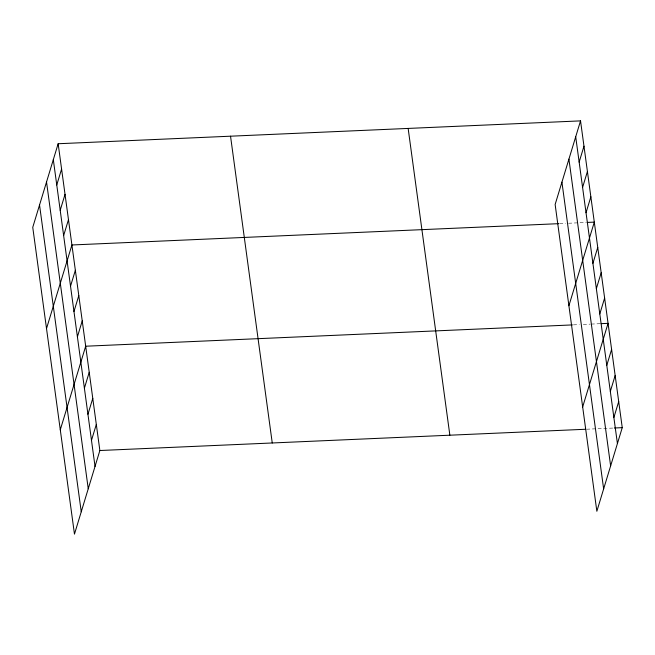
<?xml version="1.0" encoding="UTF-8"?>
<svg xmlns="http://www.w3.org/2000/svg" width="655" height="655" viewBox="0 0 655 655"><rect width="100%" height="100%" fill="white"/><g stroke="black" fill="none" stroke-linecap="round" stroke-linejoin="round"><path stroke-width="0.49" stroke-dasharray="3.27 2.46" d="M559.624 223.633L565.568 223.371M568.548 223.24L586.381 222.463M573.395 324.872L579.339 324.61M583.302 324.438L590.237 324.135M591.228 324.086L600.144 323.701M586.585 429.213L613.334 428.042"/><path stroke-width="0.98" d="M58.148 143.74L32.75 227.342L74.465 534.12L99.863 450.517L58.148 143.74L580.535 120.88L622.25 427.658L596.852 511.26L555.137 204.483L580.535 120.88M56.756 184.964L61.595 169.047M60.203 210.271L65.033 194.363M63.641 235.579L68.472 219.671M46.513 328.581L71.919 244.978L558.633 223.674M70.519 286.194L75.358 270.286M73.966 311.51L78.796 295.593M77.405 336.817L82.235 320.901M60.276 429.819L85.682 346.217L572.404 324.913M84.389 388.202L89.227 372.294M87.934 414.279L92.773 398.363M91.479 440.348L96.318 424.44M579.143 162.096L583.982 146.188M582.59 187.404L587.42 171.495M586.029 212.719L590.859 196.803M568.9 305.721L594.306 222.119L587.371 222.422M592.914 263.335L597.745 247.426M596.353 288.642L601.184 272.734M599.792 313.95L604.63 298.041M582.663 406.952L608.069 323.349L601.134 323.652M606.776 365.334L611.614 349.426M610.329 391.412L615.16 375.503M613.874 417.489L618.705 401.581M99.863 450.517L585.595 429.262M614.325 428.002L622.25 427.658M575.704 136.789L617.419 443.566M568.917 159.124L610.632 465.901M561.925 182.147L603.64 488.917M408.147 128.421L449.862 435.198M230.535 136.199L272.251 442.976M53.317 159.648L95.032 466.425M46.53 181.992L88.245 488.769M39.537 205.007L81.245 511.784"/></g></svg>
